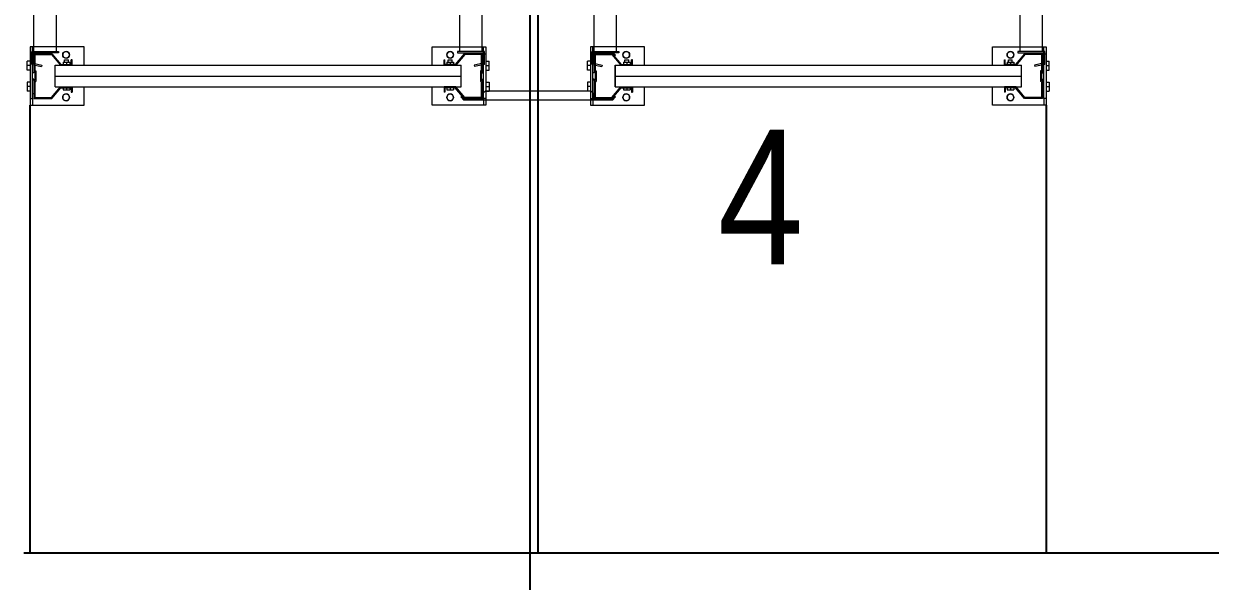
# Model space of a CAD drawing. Header units: metres. Extents: x 0 to 8715937, y -236336 to 216.
# Drawn here: x 121.518 to 124.165, y 72.066 to 73.311 of the extents above; entities that cross this region are included whole.
import ezdxf

# ---------------------------------------------------------------- set-up
doc = ezdxf.new("R2010")
doc.units = ezdxf.units.M
doc.header["$MEASUREMENT"] = 0
doc.header["$PDMODE"] = 3
doc.linetypes.add('ACAD_ISO10W100', pattern=[18, 12, -3, 0, -3])
for name, color, linetype in [('0-BLOCK-EQUIPAMIENTO', 7, 'Continuous'), ('0-BLOCK-ESTRUCTURA', 7, 'Continuous'), ('AAA BAST', 5, 'Continuous'), ('AAA CONECT', 3, 'Continuous'), ('AAA LARG', 1, 'Continuous'), ('COTAS INTERIORES', 2, 'Continuous'), ('EJES', 251, 'ACAD_ISO10W100'), ('INSTALACIONES', 165, 'Continuous'), ('TEXTO', 7, 'Continuous')]:
    doc.layers.add(name, color=color, linetype=linetype)
doc.styles.add('AR', font='arial.ttf')
doc.dimstyles.new('CotaLoc0', dxfattribs={"dimtxt": 0.23, "dimasz": 0.18, "dimexe": 0.12, "dimexo": 0.37, "dimgap": 0.07, "dimtad": 1, "dimzin": 0, "dimdsep": 46, "dimtxsty": 'AR', "dimcen": 0.9, "dimclrd": 251, "dimclre": 251, "dimadec": 0, "dimazin": 0, "dimtfac": 1, "dimtofl": 0, "dimtmove": 1, "dimatfit": 3, "dimfxl": 0.18, "dimtolj": 1, "dimtzin": 0, "dimarcsym": 1})

# ---------------------------------------------------------------- blocks, each defined once
blk = doc.blocks.new('DPM-ESTRUCTURA')
at = {"layer": 'EJES', "ltscale": 0.4}
blk.add_line((34.9278, 41.5801), (34.9278, 112.3301), dxfattribs=at)
blk = doc.blocks.new('1A MODULO D FTE')
at = {"layer": 'AAA BAST', "lineweight": 5}
for points in [[(-2.34, 0.415), (-2.34, 0.417), (-2.35, 0.417), (-2.35, 0.44), (-2.326, 0.46), (-2.326, 0.5), (-2.366, 0.5), (-2.366, 0.498), (-2.386, 0.498), (-2.386, 0.5), (-2.426, 0.5), (-2.426, 0.46), (-2.402, 0.44), (-2.402, 0.417), (-2.412, 0.417), (-2.412, 0.415), (-2.4, 0.415), (-2.4, 0.4409), (-2.424, 0.4609), (-2.424, 0.498), (-2.388, 0.498), (-2.388, 0.496), (-2.364, 0.496), (-2.364, 0.498), (-2.328, 0.498), (-2.328, 0.4609), (-2.352, 0.4409), (-2.352, 0.415)], [(-2.34, -0.415), (-2.34, -0.417), (-2.35, -0.417), (-2.35, -0.44), (-2.326, -0.46), (-2.326, -0.5), (-2.366, -0.5), (-2.366, -0.498), (-2.386, -0.498), (-2.386, -0.5), (-2.426, -0.5), (-2.426, -0.46), (-2.402, -0.44), (-2.402, -0.417), (-2.412, -0.417), (-2.412, -0.415), (-2.4, -0.415), (-2.4, -0.4409), (-2.424, -0.4609), (-2.424, -0.498), (-2.388, -0.498), (-2.388, -0.496), (-2.364, -0.496), (-2.364, -0.498), (-2.328, -0.498), (-2.328, -0.4609), (-2.352, -0.4409), (-2.352, -0.415)], [(-2.34, -0.835), (-2.34, -0.833), (-2.35, -0.833), (-2.35, -0.81), (-2.326, -0.79), (-2.326, -0.75), (-2.366, -0.75), (-2.366, -0.752), (-2.386, -0.752), (-2.386, -0.75), (-2.426, -0.75), (-2.426, -0.79), (-2.402, -0.81), (-2.402, -0.833), (-2.412, -0.833), (-2.412, -0.835), (-2.4, -0.835), (-2.4, -0.8091), (-2.424, -0.7891), (-2.424, -0.752), (-2.388, -0.752), (-2.388, -0.754), (-2.364, -0.754), (-2.364, -0.752), (-2.328, -0.752), (-2.328, -0.7891), (-2.352, -0.8091), (-2.352, -0.835)], [(-2.34, -1.665), (-2.34, -1.667), (-2.35, -1.667), (-2.35, -1.69), (-2.326, -1.71), (-2.326, -1.75), (-2.366, -1.75), (-2.366, -1.748), (-2.386, -1.748), (-2.386, -1.75), (-2.426, -1.75), (-2.426, -1.71), (-2.402, -1.69), (-2.402, -1.667), (-2.412, -1.667), (-2.412, -1.665), (-2.4, -1.665), (-2.4, -1.6909), (-2.424, -1.7109), (-2.424, -1.748), (-2.388, -1.748), (-2.388, -1.746), (-2.364, -1.746), (-2.364, -1.748), (-2.328, -1.748), (-2.328, -1.7109), (-2.352, -1.6909), (-2.352, -1.665)]]:
    blk.add_hatch(color=251, dxfattribs=at).paths.add_polyline_path(points)
at = {"layer": 'AAA BAST', "color": 251, "lineweight": 5}
for p, q in [((-2.426, 0.5082), (-2.441, 0.5082)), ((-2.441, 0.5082), (-2.441, 0.3882)), ((-2.426, 0.5032), (-2.441, 0.5032)), ((-2.326, 0.5082), (-2.426, 0.5082)), ((-2.426, 0.5082), (-2.426, 0.5032)), ((-2.426, 0.5032), (-2.326, 0.5032)), ((-2.416, 0.5), (-2.416, 0.5032)), ((-2.416, 0.5032), (-2.383, 0.5032)), ((-2.3895, 0.5152), (-2.4095, 0.5152)), ((-2.4095, 0.5082), (-2.4095, 0.5152)), ((-2.3995, 0.5082), (-2.3995, 0.5152)), ((-2.3895, 0.5082), (-2.3895, 0.5152)), ((-2.383, 0.5), (-2.383, 0.5032)), ((-2.369, 0.5), (-2.369, 0.5032)), ((-2.3625, 0.5152), (-2.3425, 0.5152)), ((-2.3625, 0.5082), (-2.3625, 0.5152)), ((-2.3525, 0.5082), (-2.3525, 0.5152)), ((-2.3425, 0.5082), (-2.3425, 0.5152)), ((-2.336, 0.5), (-2.336, 0.5032)), ((-2.326, 0.5032), (-2.326, 0.5082)), ((-2.311, 0.5082), (-2.326, 0.5082)), ((-2.326, 0.5032), (-2.311, 0.5032)), ((-2.311, 0.3882), (-2.311, 0.5082)), ((-2.386, 0.5), (-2.426, 0.5)), ((-2.426, 0.5), (-2.426, 0.46)), ((-2.424, 0.498), (-2.424, 0.4609)), ((-2.388, 0.498), (-2.424, 0.498)), ((-2.388, 0.498), (-2.388, 0.496)), ((-2.364, 0.496), (-2.388, 0.496)), ((-2.386, 0.5), (-2.386, 0.498)), ((-2.386, 0.5), (-2.383, 0.5)), ((-2.366, 0.498), (-2.386, 0.498)), ((-2.366, 0.5), (-2.369, 0.5)), ((-2.326, 0.5), (-2.366, 0.5)), ((-2.366, 0.5), (-2.366, 0.498)), ((-2.328, 0.498), (-2.364, 0.498)), ((-2.364, 0.498), (-2.364, 0.496)), ((-2.328, 0.498), (-2.328, 0.4609)), ((-2.326, 0.5), (-2.326, 0.46)), ((-2.426, 0.46), (-2.402, 0.44)), ((-2.424, 0.4609), (-2.4, 0.4409)), ((-2.4, 0.453), (-2.376, 0.453)), ((-2.4, -0.453), (-2.4, 0.453)), ((-2.376, 0.453), (-2.352, 0.453)), ((-2.376, -0.453), (-2.376, 0.453)), ((-2.328, 0.4609), (-2.352, 0.4409)), ((-2.352, -0.453), (-2.352, 0.453)), ((-2.326, 0.46), (-2.35, 0.44)), ((-2.402, 0.436), (-2.407, 0.436)), ((-2.407, 0.421), (-2.407, 0.436)), ((-2.402, 0.4285), (-2.407, 0.4285)), ((-2.402, 0.44), (-2.402, 0.417)), ((-2.4, 0.4409), (-2.4, 0.415)), ((-2.352, 0.4409), (-2.352, 0.415)), ((-2.35, 0.44), (-2.35, 0.417)), ((-2.345, 0.436), (-2.35, 0.436)), ((-2.35, 0.421), (-2.35, 0.436)), ((-2.345, 0.4285), (-2.35, 0.4285)), ((-2.345, 0.421), (-2.345, 0.436)), ((-2.345, 0.4328), (-2.34, 0.4328)), ((-2.345, 0.4243), (-2.34, 0.4243)), ((-2.34, 0.4243), (-2.34, 0.4328)), ((-2.402, 0.417), (-2.412, 0.417)), ((-2.412, 0.417), (-2.412, 0.415)), ((-2.4, 0.415), (-2.412, 0.415)), ((-2.402, 0.421), (-2.407, 0.421)), ((-2.352, 0.415), (-2.34, 0.415)), ((-2.345, 0.421), (-2.35, 0.421)), ((-2.35, 0.417), (-2.34, 0.417)), ((-2.34, 0.415), (-2.34, 0.417)), ((-2.441, 0.3882), (-2.4, 0.3882)), ((-2.352, 0.3882), (-2.311, 0.3882)), ((-2.441, -0.5082), (-2.441, -0.3882)), ((-2.441, -0.3882), (-2.4, -0.3882)), ((-2.352, -0.3882), (-2.311, -0.3882)), ((-2.311, -0.3882), (-2.311, -0.5082)), ((-2.4, -0.415), (-2.412, -0.415)), ((-2.412, -0.417), (-2.412, -0.415)), ((-2.402, -0.417), (-2.412, -0.417)), ((-2.402, -0.4199), (-2.407, -0.4199)), ((-2.407, -0.4349), (-2.407, -0.4199)), ((-2.402, -0.44), (-2.402, -0.417)), ((-2.4, -0.4409), (-2.4, -0.415)), ((-2.352, -0.4409), (-2.352, -0.415)), ((-2.352, -0.415), (-2.34, -0.415)), ((-2.35, -0.44), (-2.35, -0.417)), ((-2.35, -0.417), (-2.34, -0.417)), ((-2.345, -0.4199), (-2.35, -0.4199)), ((-2.35, -0.4349), (-2.35, -0.4199)), ((-2.345, -0.4349), (-2.345, -0.4199)), ((-2.345, -0.4232), (-2.34, -0.4232)), ((-2.34, -0.415), (-2.34, -0.417)), ((-2.34, -0.4317), (-2.34, -0.4232)), ((-2.426, -0.46), (-2.402, -0.44)), ((-2.424, -0.4609), (-2.4, -0.4409)), ((-2.402, -0.4274), (-2.407, -0.4274)), ((-2.402, -0.4349), (-2.407, -0.4349)), ((-2.328, -0.4609), (-2.352, -0.4409)), ((-2.345, -0.4274), (-2.35, -0.4274)), ((-2.345, -0.4349), (-2.35, -0.4349)), ((-2.326, -0.46), (-2.35, -0.44)), ((-2.345, -0.4317), (-2.34, -0.4317)), ((-2.426, -0.5), (-2.426, -0.46)), ((-2.424, -0.498), (-2.424, -0.4609)), ((-2.4, -0.453), (-2.376, -0.453)), ((-2.376, -0.453), (-2.352, -0.453)), ((-2.328, -0.498), (-2.328, -0.4609)), ((-2.326, -0.5), (-2.326, -0.46)), ((-2.386, -0.5), (-2.426, -0.5)), ((-2.388, -0.498), (-2.424, -0.498)), ((-2.416, -0.5), (-2.416, -0.5032)), ((-2.388, -0.498), (-2.388, -0.496)), ((-2.364, -0.496), (-2.388, -0.496)), ((-2.366, -0.498), (-2.386, -0.498)), ((-2.386, -0.5), (-2.386, -0.498)), ((-2.386, -0.5), (-2.383, -0.5)), ((-2.383, -0.5), (-2.383, -0.5032)), ((-2.369, -0.5), (-2.369, -0.5032)), ((-2.366, -0.5), (-2.369, -0.5)), ((-2.366, -0.5), (-2.366, -0.498)), ((-2.326, -0.5), (-2.366, -0.5)), ((-2.364, -0.498), (-2.364, -0.496)), ((-2.328, -0.498), (-2.364, -0.498)), ((-2.336, -0.5), (-2.336, -0.5032)), ((-2.426, -0.5032), (-2.441, -0.5032)), ((-2.426, -0.5082), (-2.441, -0.5082)), ((-2.426, -0.5032), (-2.326, -0.5032)), ((-2.426, -0.5082), (-2.426, -0.5032)), ((-2.326, -0.5082), (-2.426, -0.5082)), ((-2.416, -0.5032), (-2.383, -0.5032)), ((-2.4095, -0.5082), (-2.4095, -0.5152)), ((-2.3895, -0.5152), (-2.4095, -0.5152)), ((-2.3995, -0.5082), (-2.3995, -0.5152)), ((-2.3895, -0.5082), (-2.3895, -0.5152)), ((-2.3625, -0.5082), (-2.3625, -0.5152)), ((-2.3625, -0.5152), (-2.3425, -0.5152)), ((-2.3525, -0.5082), (-2.3525, -0.5152)), ((-2.3425, -0.5082), (-2.3425, -0.5152)), ((-2.326, -0.5032), (-2.326, -0.5082)), ((-2.326, -0.5032), (-2.311, -0.5032)), ((-2.311, -0.5082), (-2.326, -0.5082)), ((-2.3895, -0.7348), (-2.4095, -0.7348)), ((-2.4095, -0.7418), (-2.4095, -0.7348)), ((-2.3995, -0.7418), (-2.3995, -0.7348)), ((-2.3895, -0.7418), (-2.3895, -0.7348)), ((-2.3625, -0.7348), (-2.3425, -0.7348)), ((-2.3625, -0.7418), (-2.3625, -0.7348)), ((-2.3525, -0.7418), (-2.3525, -0.7348)), ((-2.3425, -0.7418), (-2.3425, -0.7348)), ((-2.426, -0.7418), (-2.441, -0.7418)), ((-2.441, -0.7418), (-2.441, -0.8618)), ((-2.426, -0.7468), (-2.441, -0.7468)), ((-2.326, -0.7418), (-2.426, -0.7418)), ((-2.426, -0.7418), (-2.426, -0.7468)), ((-2.426, -0.7468), (-2.326, -0.7468)), ((-2.386, -0.75), (-2.426, -0.75)), ((-2.426, -0.75), (-2.426, -0.79)), ((-2.424, -0.752), (-2.424, -0.7891)), ((-2.388, -0.752), (-2.424, -0.752)), ((-2.416, -0.75), (-2.416, -0.7468)), ((-2.416, -0.7468), (-2.383, -0.7468)), ((-2.388, -0.752), (-2.388, -0.754)), ((-2.364, -0.754), (-2.388, -0.754)), ((-2.386, -0.75), (-2.386, -0.752)), ((-2.386, -0.75), (-2.383, -0.75)), ((-2.366, -0.752), (-2.386, -0.752)), ((-2.383, -0.75), (-2.383, -0.7468)), ((-2.369, -0.75), (-2.369, -0.7468)), ((-2.366, -0.75), (-2.369, -0.75)), ((-2.326, -0.75), (-2.366, -0.75)), ((-2.366, -0.75), (-2.366, -0.752)), ((-2.328, -0.752), (-2.364, -0.752)), ((-2.364, -0.752), (-2.364, -0.754)), ((-2.336, -0.75), (-2.336, -0.7468)), ((-2.328, -0.752), (-2.328, -0.7891)), ((-2.326, -0.7468), (-2.326, -0.7418)), ((-2.311, -0.7418), (-2.326, -0.7418)), ((-2.326, -0.7468), (-2.311, -0.7468)), ((-2.326, -0.75), (-2.326, -0.79)), ((-2.311, -0.8618), (-2.311, -0.7418)), ((-2.426, -0.79), (-2.402, -0.81)), ((-2.424, -0.7891), (-2.4, -0.8091)), ((-2.328, -0.7891), (-2.352, -0.8091)), ((-2.326, -0.79), (-2.35, -0.81)), ((-2.402, -0.814), (-2.407, -0.814)), ((-2.407, -0.829), (-2.407, -0.814)), ((-2.402, -0.81), (-2.402, -0.833)), ((-2.4, -0.797), (-2.376, -0.797)), ((-2.4, -1.703), (-2.4, -0.797)), ((-2.4, -0.8091), (-2.4, -0.835)), ((-2.376, -0.797), (-2.352, -0.797)), ((-2.376, -1.703), (-2.376, -0.797)), ((-2.352, -1.703), (-2.352, -0.797)), ((-2.352, -0.8091), (-2.352, -0.835)), ((-2.35, -0.81), (-2.35, -0.833)), ((-2.345, -0.814), (-2.35, -0.814)), ((-2.35, -0.829), (-2.35, -0.814)), ((-2.345, -0.829), (-2.345, -0.814)), ((-2.345, -0.8172), (-2.34, -0.8172)), ((-2.34, -0.8257), (-2.34, -0.8172)), ((-2.402, -0.833), (-2.412, -0.833)), ((-2.412, -0.833), (-2.412, -0.835)), ((-2.4, -0.835), (-2.412, -0.835)), ((-2.402, -0.8215), (-2.407, -0.8215)), ((-2.402, -0.829), (-2.407, -0.829)), ((-2.352, -0.835), (-2.34, -0.835)), ((-2.345, -0.8215), (-2.35, -0.8215)), ((-2.345, -0.829), (-2.35, -0.829)), ((-2.35, -0.833), (-2.34, -0.833)), ((-2.345, -0.8257), (-2.34, -0.8257)), ((-2.34, -0.835), (-2.34, -0.833)), ((-2.441, -0.8618), (-2.4, -0.8618)), ((-2.352, -0.8618), (-2.311, -0.8618)), ((-2.441, -1.7582), (-2.441, -1.6382)), ((-2.441, -1.6382), (-2.4, -1.6382)), ((-2.352, -1.6382), (-2.311, -1.6382)), ((-2.311, -1.6382), (-2.311, -1.7582)), ((-2.4, -1.665), (-2.412, -1.665)), ((-2.412, -1.667), (-2.412, -1.665)), ((-2.402, -1.667), (-2.412, -1.667)), ((-2.402, -1.69), (-2.402, -1.667)), ((-2.4, -1.6909), (-2.4, -1.665)), ((-2.352, -1.6909), (-2.352, -1.665)), ((-2.352, -1.665), (-2.34, -1.665)), ((-2.35, -1.69), (-2.35, -1.667)), ((-2.35, -1.667), (-2.34, -1.667)), ((-2.34, -1.665), (-2.34, -1.667)), ((-2.426, -1.71), (-2.402, -1.69)), ((-2.424, -1.7109), (-2.4, -1.6909)), ((-2.402, -1.6699), (-2.407, -1.6699)), ((-2.407, -1.6849), (-2.407, -1.6699)), ((-2.402, -1.6774), (-2.407, -1.6774)), ((-2.402, -1.6849), (-2.407, -1.6849)), ((-2.328, -1.7109), (-2.352, -1.6909)), ((-2.345, -1.6699), (-2.35, -1.6699)), ((-2.35, -1.6849), (-2.35, -1.6699)), ((-2.345, -1.6774), (-2.35, -1.6774)), ((-2.345, -1.6849), (-2.35, -1.6849)), ((-2.326, -1.71), (-2.35, -1.69)), ((-2.345, -1.6849), (-2.345, -1.6699)), ((-2.345, -1.6732), (-2.34, -1.6732)), ((-2.345, -1.6817), (-2.34, -1.6817)), ((-2.34, -1.6817), (-2.34, -1.6732)), ((-2.426, -1.75), (-2.426, -1.71)), ((-2.424, -1.748), (-2.424, -1.7109)), ((-2.4, -1.703), (-2.376, -1.703)), ((-2.376, -1.703), (-2.352, -1.703)), ((-2.328, -1.748), (-2.328, -1.7109)), ((-2.326, -1.75), (-2.326, -1.71)), ((-2.388, -1.748), (-2.388, -1.746)), ((-2.364, -1.746), (-2.388, -1.746)), ((-2.364, -1.748), (-2.364, -1.746)), ((-2.426, -1.7532), (-2.441, -1.7532)), ((-2.426, -1.7582), (-2.441, -1.7582)), ((-2.386, -1.75), (-2.426, -1.75)), ((-2.426, -1.7532), (-2.326, -1.7532)), ((-2.426, -1.7582), (-2.426, -1.7532)), ((-2.326, -1.7582), (-2.426, -1.7582)), ((-2.388, -1.748), (-2.424, -1.748)), ((-2.416, -1.75), (-2.416, -1.7532)), ((-2.416, -1.7532), (-2.383, -1.7532)), ((-2.4095, -1.7582), (-2.4095, -1.7652)), ((-2.3895, -1.7652), (-2.4095, -1.7652)), ((-2.3995, -1.7582), (-2.3995, -1.7652)), ((-2.3895, -1.7582), (-2.3895, -1.7652)), ((-2.366, -1.748), (-2.386, -1.748)), ((-2.386, -1.75), (-2.386, -1.748)), ((-2.386, -1.75), (-2.383, -1.75)), ((-2.383, -1.75), (-2.383, -1.7532)), ((-2.369, -1.75), (-2.369, -1.7532)), ((-2.366, -1.75), (-2.369, -1.75)), ((-2.366, -1.75), (-2.366, -1.748)), ((-2.326, -1.75), (-2.366, -1.75)), ((-2.328, -1.748), (-2.364, -1.748)), ((-2.3625, -1.7582), (-2.3625, -1.7652)), ((-2.3625, -1.7652), (-2.3425, -1.7652)), ((-2.3525, -1.7582), (-2.3525, -1.7652)), ((-2.3425, -1.7582), (-2.3425, -1.7652)), ((-2.336, -1.75), (-2.336, -1.7532)), ((-2.326, -1.7532), (-2.326, -1.7582)), ((-2.326, -1.7532), (-2.311, -1.7532)), ((-2.311, -1.7582), (-2.326, -1.7582))]:
    blk.add_line(p, q, dxfattribs=at)
for centre in [(-2.4235, 0.4285), (-2.3285, 0.4285), (-2.4235, -0.4285), (-2.3285, -0.4285), (-2.4235, -0.8215), (-2.3285, -0.8215), (-2.4235, -1.6785), (-2.3285, -1.6785)]:
    blk.add_circle(centre, 0.0075, dxfattribs=at)
at = {"layer": 'AAA CONECT', "color": 251, "lineweight": 5}
for p, q in [((-2.4223, -0.4527), (-2.43, -0.4591)), ((-2.421, -0.4542), (-2.428, -0.46)), ((-2.428, -0.5016), (-2.428, -0.46)), ((-2.4223, -0.4527), (-2.421, -0.4542)), ((-2.3297, -0.4527), (-2.331, -0.4542)), ((-2.331, -0.4542), (-2.324, -0.46)), ((-2.3297, -0.4527), (-2.322, -0.4591)), ((-2.324, -0.5016), (-2.324, -0.46)), ((-2.428, -0.5016), (-2.415, -0.5016)), ((-2.41, -0.5066), (-2.415, -0.5016)), ((-2.342, -0.5066), (-2.337, -0.5016)), ((-2.324, -0.5016), (-2.337, -0.5016)), ((-2.428, -0.7484), (-2.428, -0.79)), ((-2.428, -0.7484), (-2.415, -0.7484)), ((-2.41, -0.7434), (-2.415, -0.7484)), ((-2.4223, -0.7973), (-2.43, -0.7909)), ((-2.421, -0.7958), (-2.428, -0.79)), ((-2.4223, -0.7973), (-2.421, -0.7958))]:
    blk.add_line(p, q, dxfattribs=at)
at = {"layer": 'AAA CONECT', "color": 251, "lineweight": 5, "ltscale": 0.21}
for p, q in [((-2.43, -0.4591), (-2.43, -0.7909)), ((-2.41, -0.5066), (-2.41, -0.7434))]:
    blk.add_line(p, q, dxfattribs=at)
at = {"layer": 'AAA LARG', "color": 251, "lineweight": 5}
for p, q in [((-2.35, 0.505), (-2.3547, 0.4829)), ((-2.35, 0.505), (-2.321, 0.505)), ((-2.321, 0.505), (-2.321, 0.445)), ((-2.3516, 0.4822), (-2.3547, 0.4829)), ((-2.3474, 0.5018), (-2.3516, 0.4822)), ((-2.3242, 0.5018), (-2.3474, 0.5018)), ((-2.3242, 0.445), (-2.3242, 0.5018)), ((-2.321, 0.5), (-0.031, 0.5)), ((-2.321, 0.445), (-2.3242, 0.445)), ((-2.321, 0.45), (-0.031, 0.45)), ((-2.321, -0.445), (-2.3242, -0.445)), ((-2.3242, -0.445), (-2.3242, -0.5018)), ((-2.321, -0.505), (-2.321, -0.445)), ((-2.321, -0.45), (-0.031, -0.45)), ((-2.3516, -0.4822), (-2.3547, -0.4829)), ((-2.35, -0.505), (-2.3547, -0.4829)), ((-2.3474, -0.5018), (-2.3516, -0.4822)), ((-2.3242, -0.5018), (-2.3474, -0.5018)), ((-2.321, -0.5), (-0.031, -0.5)), ((-2.35, -0.505), (-2.321, -0.505)), ((-2.35, -0.745), (-2.3547, -0.7671)), ((-2.3516, -0.7678), (-2.3547, -0.7671)), ((-2.3474, -0.7482), (-2.3516, -0.7678)), ((-2.35, -0.745), (-2.321, -0.745)), ((-2.3242, -0.7482), (-2.3474, -0.7482)), ((-2.3242, -0.805), (-2.3242, -0.7482)), ((-2.321, -0.745), (-2.321, -0.805)), ((-2.321, -0.75), (-0.031, -0.75)), ((-2.321, -0.805), (-2.3242, -0.805)), ((-2.321, -0.8), (-0.031, -0.8)), ((-2.321, -1.695), (-2.3242, -1.695)), ((-2.3242, -1.695), (-2.3242, -1.7518)), ((-2.321, -1.755), (-2.321, -1.695)), ((-2.321, -1.7), (-0.031, -1.7)), ((-2.3516, -1.7322), (-2.3547, -1.7329)), ((-2.35, -1.755), (-2.3547, -1.7329)), ((-2.3474, -1.7518), (-2.3516, -1.7322)), ((-2.35, -1.755), (-2.321, -1.755)), ((-2.3242, -1.7518), (-2.3474, -1.7518)), ((-2.321, -1.75), (-0.031, -1.75))]:
    blk.add_line(p, q, dxfattribs=at)
blk = doc.blocks.new('DPM-EQUIPAMIENTO')
at = {"layer": 'INSTALACIONES', "ltscale": 0.1}
for p, q in [((33.8123, 72.1293), (33.8123, 73.1293)), ((36.0787, 73.1293), (36.0787, 72.1293)), ((36.064, 72.1293), (33.7976, 72.1293)), ((36.0787, 72.1293), (33.8123, 72.1293))]:
    blk.add_line(p, q, dxfattribs=at)
at = {"layer": 'AAA BAST', "xscale": -1, "rotation": 270}
blk.add_blockref('1A MODULO D FTE', (35.5705, 75.5703), dxfattribs=at)
blk = doc.blocks.new('*D144')
at = {"layer": 'COTAS INTERIORES', "color": 251, "lineweight": -2, "ltscale": 0.1, "transparency": 16777216}
for p, q in [((122.6478, 71.7572), (122.6478, 71.4572)), ((140.6478, 71.7572), (140.6478, 71.4572)), ((140.4678, 71.5772), (122.8278, 71.5772))]:
    blk.add_line(p, q, dxfattribs=at)
at = {"layer": 'COTAS INTERIORES', "color": 251, "ltscale": 0.1, "transparency": 16777216}
for points in [[(122.8278, 71.6072), (122.8278, 71.5472), (122.6478, 71.5772)], [(140.4678, 71.6072), (140.4678, 71.5472), (140.6478, 71.5772)]]:
    blk.add_solid(points, dxfattribs=at)
at = {"layer": 'Defpoints', "color": 0, "ltscale": 0.1, "transparency": 16777216}
for p in [(122.6478, 72.1293), (140.6478, 72.1293), (122.6478, 71.5772)]:
    blk.add_point(p, dxfattribs=at)
at = {"layer": 'COTAS INTERIORES', "color": 0, "ltscale": 0.1, "transparency": 16777216, "insert": (131.6478, 71.7647), "char_height": 0.23, "attachment_point": 5, "style": 'AR'}
blk.add_mtext('\\A1;18.00', dxfattribs=at)

msp = doc.modelspace()

# ---------------------------------------------------------------- hatches: boundary and pattern name
at = {"layer": 'AAA BAST', "lineweight": 5}
for points in [[(121.6255, 73.2303), (121.6235, 73.2303), (121.6235, 73.2203), (121.6005, 73.2203), (121.5805, 73.2443), (121.5405, 73.2443), (121.5405, 73.2043), (121.5425, 73.2043), (121.5425, 73.1843), (121.5405, 73.1843), (121.5405, 73.1443), (121.5805, 73.1443), (121.6005, 73.1683), (121.6235, 73.1683), (121.6235, 73.1583), (121.6255, 73.1583), (121.6255, 73.1703), (121.5996, 73.1703), (121.5796, 73.1463), (121.5425, 73.1463), (121.5425, 73.1823), (121.5445, 73.1823), (121.5445, 73.2063), (121.5425, 73.2063), (121.5425, 73.2423), (121.5796, 73.2423), (121.5996, 73.2183), (121.6255, 73.2183)], [(122.4555, 73.2303), (122.4575, 73.2303), (122.4575, 73.2203), (122.4805, 73.2203), (122.5005, 73.2443), (122.5405, 73.2443), (122.5405, 73.2043), (122.5385, 73.2043), (122.5385, 73.1843), (122.5405, 73.1843), (122.5405, 73.1443), (122.5005, 73.1443), (122.4805, 73.1683), (122.4575, 73.1683), (122.4575, 73.1583), (122.4555, 73.1583), (122.4555, 73.1703), (122.4815, 73.1703), (122.5015, 73.1463), (122.5385, 73.1463), (122.5385, 73.1823), (122.5365, 73.1823), (122.5365, 73.2063), (122.5385, 73.2063), (122.5385, 73.2423), (122.5015, 73.2423), (122.4815, 73.2183), (122.4555, 73.2183)], [(122.8755, 73.2303), (122.8735, 73.2303), (122.8735, 73.2203), (122.8505, 73.2203), (122.8305, 73.2443), (122.7905, 73.2443), (122.7905, 73.2043), (122.7925, 73.2043), (122.7925, 73.1843), (122.7905, 73.1843), (122.7905, 73.1443), (122.8305, 73.1443), (122.8505, 73.1683), (122.8735, 73.1683), (122.8735, 73.1583), (122.8755, 73.1583), (122.8755, 73.1703), (122.8496, 73.1703), (122.8296, 73.1463), (122.7925, 73.1463), (122.7925, 73.1823), (122.7945, 73.1823), (122.7945, 73.2063), (122.7925, 73.2063), (122.7925, 73.2423), (122.8296, 73.2423), (122.8496, 73.2183), (122.8755, 73.2183)], [(123.7055, 73.2303), (123.7075, 73.2303), (123.7075, 73.2203), (123.7305, 73.2203), (123.7505, 73.2443), (123.7905, 73.2443), (123.7905, 73.2043), (123.7885, 73.2043), (123.7885, 73.1843), (123.7905, 73.1843), (123.7905, 73.1443), (123.7505, 73.1443), (123.7305, 73.1683), (123.7075, 73.1683), (123.7075, 73.1583), (123.7055, 73.1583), (123.7055, 73.1703), (123.7315, 73.1703), (123.7515, 73.1463), (123.7885, 73.1463), (123.7885, 73.1823), (123.7865, 73.1823), (123.7865, 73.2063), (123.7885, 73.2063), (123.7885, 73.2423), (123.7515, 73.2423), (123.7315, 73.2183), (123.7055, 73.2183)]]:
    msp.add_hatch(color=251, dxfattribs=at).paths.add_polyline_path(points)

# ---------------------------------------------------------------- linework, layer by layer
at = {"ltscale": 0.1}
msp.add_lwpolyline([(122.6655, 88.6593), (140.6478, 88.6593), (140.6478, 72.1293), (122.6655, 72.1293)], close=True, dxfattribs=at)
at = {"layer": 'AAA BAST', "color": 251, "lineweight": 5}
for p, q in [((121.6523, 73.2593), (121.5323, 73.2593)), ((121.5323, 73.2593), (121.5323, 73.2443)), ((121.5373, 73.2443), (121.5373, 73.2593)), ((121.6523, 73.2183), (121.6523, 73.2593)), ((122.4287, 73.2183), (122.4287, 73.2593)), ((122.4287, 73.2593), (122.5487, 73.2593)), ((122.5437, 73.2443), (122.5437, 73.2593)), ((122.5487, 73.2593), (122.5487, 73.2443)), ((122.9023, 73.2593), (122.7823, 73.2593)), ((122.7823, 73.2593), (122.7823, 73.2443)), ((122.7873, 73.2443), (122.7873, 73.2593)), ((122.9023, 73.2183), (122.9023, 73.2593)), ((123.6787, 73.2183), (123.6787, 73.2593)), ((123.6787, 73.2593), (123.7987, 73.2593)), ((123.7937, 73.2443), (123.7937, 73.2593)), ((123.7987, 73.2593), (123.7987, 73.2443)), ((121.5253, 73.2078), (121.5253, 73.2278)), ((121.5323, 73.2278), (121.5253, 73.2278)), ((121.5373, 73.2443), (121.5323, 73.2443)), ((121.5323, 73.2443), (121.5323, 73.1443)), ((121.5373, 73.1443), (121.5373, 73.2443)), ((121.5405, 73.2343), (121.5373, 73.2343)), ((121.5405, 73.2443), (121.5405, 73.2043)), ((121.5405, 73.2443), (121.5805, 73.2443)), ((121.5425, 73.2423), (121.5796, 73.2423)), ((121.5425, 73.2423), (121.5425, 73.2063)), ((121.5796, 73.2423), (121.5996, 73.2183)), ((121.5805, 73.2443), (121.6005, 73.2203)), ((121.6056, 73.2253), (121.6056, 73.2203)), ((121.6056, 73.2253), (121.6206, 73.2253)), ((121.6088, 73.2253), (121.6088, 73.2303)), ((121.6088, 73.2303), (121.6173, 73.2303)), ((121.6131, 73.2253), (121.6131, 73.2203)), ((121.6173, 73.2253), (121.6173, 73.2303)), ((121.6206, 73.2253), (121.6206, 73.2203)), ((121.6235, 73.2203), (121.6235, 73.2303)), ((121.6255, 73.2303), (121.6235, 73.2303)), ((121.6255, 73.2183), (121.6255, 73.2303)), ((122.4555, 73.2183), (122.4555, 73.2303)), ((122.4555, 73.2303), (122.4575, 73.2303)), ((122.4575, 73.2203), (122.4575, 73.2303)), ((122.4615, 73.2253), (122.4615, 73.2203)), ((122.4615, 73.2253), (122.4765, 73.2253)), ((122.4648, 73.2253), (122.4648, 73.2303)), ((122.4648, 73.2303), (122.4733, 73.2303)), ((122.469, 73.2253), (122.469, 73.2203)), ((122.4733, 73.2253), (122.4733, 73.2303)), ((122.4765, 73.2253), (122.4765, 73.2203)), ((122.5005, 73.2443), (122.4805, 73.2203)), ((122.5015, 73.2423), (122.4815, 73.2183)), ((122.5405, 73.2443), (122.5005, 73.2443)), ((122.5385, 73.2423), (122.5015, 73.2423)), ((122.5385, 73.2423), (122.5385, 73.2063)), ((122.5405, 73.2443), (122.5405, 73.2043)), ((122.5405, 73.2343), (122.5437, 73.2343)), ((122.5437, 73.1443), (122.5437, 73.2443)), ((122.5437, 73.2443), (122.5487, 73.2443)), ((122.5487, 73.2443), (122.5487, 73.1443)), ((122.5487, 73.2278), (122.5557, 73.2278)), ((122.5557, 73.2078), (122.5557, 73.2278)), ((122.7753, 73.2078), (122.7753, 73.2278)), ((122.7823, 73.2278), (122.7753, 73.2278)), ((122.7873, 73.2443), (122.7823, 73.2443)), ((122.7823, 73.2443), (122.7823, 73.1443)), ((122.7873, 73.1443), (122.7873, 73.2443)), ((122.7905, 73.2343), (122.7873, 73.2343)), ((122.7905, 73.2443), (122.7905, 73.2043)), ((122.7905, 73.2443), (122.8305, 73.2443)), ((122.7925, 73.2423), (122.8296, 73.2423)), ((122.7925, 73.2423), (122.7925, 73.2063)), ((122.8296, 73.2423), (122.8496, 73.2183)), ((122.8305, 73.2443), (122.8505, 73.2203)), ((122.8556, 73.2253), (122.8556, 73.2203)), ((122.8556, 73.2253), (122.8706, 73.2253)), ((122.8588, 73.2253), (122.8588, 73.2303)), ((122.8588, 73.2303), (122.8673, 73.2303)), ((122.8631, 73.2253), (122.8631, 73.2203)), ((122.8673, 73.2253), (122.8673, 73.2303)), ((122.8706, 73.2253), (122.8706, 73.2203)), ((122.8735, 73.2203), (122.8735, 73.2303)), ((122.8755, 73.2303), (122.8735, 73.2303)), ((122.8755, 73.2183), (122.8755, 73.2303)), ((123.7055, 73.2183), (123.7055, 73.2303)), ((123.7055, 73.2303), (123.7075, 73.2303)), ((123.7075, 73.2203), (123.7075, 73.2303)), ((123.7115, 73.2253), (123.7115, 73.2203)), ((123.7115, 73.2253), (123.7265, 73.2253)), ((123.7148, 73.2253), (123.7148, 73.2303)), ((123.7148, 73.2303), (123.7233, 73.2303)), ((123.719, 73.2253), (123.719, 73.2203)), ((123.7233, 73.2253), (123.7233, 73.2303)), ((123.7265, 73.2253), (123.7265, 73.2203)), ((123.7505, 73.2443), (123.7305, 73.2203)), ((123.7515, 73.2423), (123.7315, 73.2183)), ((123.7905, 73.2443), (123.7505, 73.2443)), ((123.7885, 73.2423), (123.7515, 73.2423)), ((123.7885, 73.2423), (123.7885, 73.2063)), ((123.7905, 73.2443), (123.7905, 73.2043)), ((123.7905, 73.2343), (123.7937, 73.2343)), ((123.7937, 73.1443), (123.7937, 73.2443)), ((123.7937, 73.2443), (123.7987, 73.2443)), ((123.7987, 73.2443), (123.7987, 73.1443)), ((123.7987, 73.2278), (123.8057, 73.2278)), ((123.8057, 73.2078), (123.8057, 73.2278)), ((121.5323, 73.2178), (121.5253, 73.2178)), ((121.5323, 73.2078), (121.5253, 73.2078)), ((121.5405, 73.2013), (121.5373, 73.2013)), ((121.5405, 73.2043), (121.5425, 73.2043)), ((121.5405, 73.2043), (121.5405, 73.2013)), ((121.5425, 73.2063), (121.5445, 73.2063)), ((121.5425, 73.2043), (121.5425, 73.1843)), ((121.5445, 73.2063), (121.5445, 73.1823)), ((121.5876, 73.1943), (121.5876, 73.2183)), ((121.5876, 73.2183), (122.4935, 73.2183)), ((121.5996, 73.2183), (121.6255, 73.2183)), ((121.6005, 73.2203), (121.6235, 73.2203)), ((121.6056, 73.2203), (121.6206, 73.2203)), ((122.4815, 73.2183), (122.4555, 73.2183)), ((122.4805, 73.2203), (122.4575, 73.2203)), ((122.4615, 73.2203), (122.4765, 73.2203)), ((122.4935, 73.1943), (122.4935, 73.2183)), ((122.5385, 73.2063), (122.5365, 73.2063)), ((122.5365, 73.2063), (122.5365, 73.1823)), ((122.5385, 73.2043), (122.5385, 73.1843)), ((122.5405, 73.2043), (122.5385, 73.2043)), ((122.5405, 73.2043), (122.5405, 73.2013)), ((122.5405, 73.2013), (122.5437, 73.2013)), ((122.5487, 73.2178), (122.5557, 73.2178)), ((122.5487, 73.2078), (122.5557, 73.2078)), ((122.7823, 73.2178), (122.7753, 73.2178)), ((122.7823, 73.2078), (122.7753, 73.2078)), ((122.7905, 73.2013), (122.7873, 73.2013)), ((122.7905, 73.2043), (122.7925, 73.2043)), ((122.7905, 73.2043), (122.7905, 73.2013)), ((122.7925, 73.2063), (122.7945, 73.2063)), ((122.7925, 73.2043), (122.7925, 73.1843)), ((122.7945, 73.2063), (122.7945, 73.1823)), ((122.8376, 73.1943), (122.8376, 73.2183)), ((122.8376, 73.2183), (123.7435, 73.2183)), ((122.8496, 73.2183), (122.8755, 73.2183)), ((122.8505, 73.2203), (122.8735, 73.2203)), ((122.8556, 73.2203), (122.8706, 73.2203)), ((123.7315, 73.2183), (123.7055, 73.2183)), ((123.7305, 73.2203), (123.7075, 73.2203)), ((123.7115, 73.2203), (123.7265, 73.2203)), ((123.7435, 73.1943), (123.7435, 73.2183)), ((123.7885, 73.2063), (123.7865, 73.2063)), ((123.7865, 73.2063), (123.7865, 73.1823)), ((123.7885, 73.2043), (123.7885, 73.1843)), ((123.7905, 73.2043), (123.7885, 73.2043)), ((123.7905, 73.2043), (123.7905, 73.2013)), ((123.7905, 73.2013), (123.7937, 73.2013)), ((123.7987, 73.2178), (123.8057, 73.2178)), ((123.7987, 73.2078), (123.8057, 73.2078)), ((121.5253, 73.1808), (121.5253, 73.1608)), ((121.5323, 73.1808), (121.5253, 73.1808)), ((121.5405, 73.1873), (121.5373, 73.1873)), ((121.5373, 73.1543), (121.5373, 73.1873)), ((121.5405, 73.1843), (121.5405, 73.1873)), ((121.5405, 73.1843), (121.5405, 73.1443)), ((121.5405, 73.1843), (121.5425, 73.1843)), ((121.5425, 73.1823), (121.5425, 73.1463)), ((121.5425, 73.1823), (121.5445, 73.1823)), ((121.5876, 73.1703), (121.5876, 73.1943)), ((121.5876, 73.1943), (122.4935, 73.1943)), ((122.4935, 73.1703), (122.4935, 73.1943)), ((122.5385, 73.1823), (122.5365, 73.1823)), ((122.5405, 73.1843), (122.5385, 73.1843)), ((122.5385, 73.1823), (122.5385, 73.1463)), ((122.5405, 73.1873), (122.5437, 73.1873)), ((122.5405, 73.1843), (122.5405, 73.1873)), ((122.5405, 73.1843), (122.5405, 73.1443)), ((122.5437, 73.1543), (122.5437, 73.1873)), ((122.5487, 73.1808), (122.5557, 73.1808)), ((122.5557, 73.1808), (122.5557, 73.1608)), ((122.7753, 73.1808), (122.7753, 73.1608)), ((122.7823, 73.1808), (122.7753, 73.1808)), ((122.7905, 73.1873), (122.7873, 73.1873)), ((122.7873, 73.1543), (122.7873, 73.1873)), ((122.7905, 73.1843), (122.7905, 73.1873)), ((122.7905, 73.1843), (122.7905, 73.1443)), ((122.7905, 73.1843), (122.7925, 73.1843)), ((122.7925, 73.1823), (122.7925, 73.1463)), ((122.7925, 73.1823), (122.7945, 73.1823)), ((122.8376, 73.1703), (122.8376, 73.1943)), ((122.8376, 73.1943), (123.7435, 73.1943)), ((123.7435, 73.1703), (123.7435, 73.1943)), ((123.7885, 73.1823), (123.7865, 73.1823)), ((123.7905, 73.1843), (123.7885, 73.1843)), ((123.7885, 73.1823), (123.7885, 73.1463)), ((123.7905, 73.1873), (123.7937, 73.1873)), ((123.7905, 73.1843), (123.7905, 73.1873)), ((123.7905, 73.1843), (123.7905, 73.1443)), ((123.7937, 73.1543), (123.7937, 73.1873)), ((123.7987, 73.1808), (123.8057, 73.1808)), ((123.8057, 73.1808), (123.8057, 73.1608)), ((121.5323, 73.1708), (121.5253, 73.1708)), ((121.5323, 73.1608), (121.5253, 73.1608)), ((121.5405, 73.1543), (121.5373, 73.1543)), ((121.5425, 73.1463), (121.5796, 73.1463)), ((121.5796, 73.1463), (121.5996, 73.1703)), ((121.5805, 73.1443), (121.6005, 73.1683)), ((121.5876, 73.1703), (122.4935, 73.1703)), ((121.5996, 73.1703), (121.6255, 73.1703)), ((121.6005, 73.1683), (121.6235, 73.1683)), ((121.6056, 73.1683), (121.6056, 73.1633)), ((121.6056, 73.1633), (121.6206, 73.1633)), ((121.6131, 73.1683), (121.6131, 73.1633)), ((121.6206, 73.1683), (121.6206, 73.1633)), ((121.6235, 73.1683), (121.6235, 73.1583)), ((121.6235, 73.1583), (121.6255, 73.1583)), ((121.6255, 73.1703), (121.6255, 73.1583)), ((121.6523, 73.1293), (121.6523, 73.1703)), ((122.4287, 73.1293), (122.4287, 73.1703)), ((122.4815, 73.1703), (122.4555, 73.1703)), ((122.4555, 73.1703), (122.4555, 73.1583)), ((122.4575, 73.1583), (122.4555, 73.1583)), ((122.4805, 73.1683), (122.4575, 73.1683)), ((122.4575, 73.1683), (122.4575, 73.1583)), ((122.4615, 73.1683), (122.4615, 73.1633)), ((122.4615, 73.1633), (122.4765, 73.1633)), ((122.469, 73.1683), (122.469, 73.1633)), ((122.4765, 73.1683), (122.4765, 73.1633)), ((122.5005, 73.1443), (122.4805, 73.1683)), ((122.5015, 73.1463), (122.4815, 73.1703)), ((122.5385, 73.1463), (122.5015, 73.1463)), ((122.5405, 73.1543), (122.5437, 73.1543)), ((122.5487, 73.1708), (122.5557, 73.1708)), ((122.5487, 73.1608), (122.5557, 73.1608)), ((122.7823, 73.1708), (122.7753, 73.1708)), ((122.7823, 73.1608), (122.7753, 73.1608)), ((122.7905, 73.1543), (122.7873, 73.1543)), ((122.7925, 73.1463), (122.8296, 73.1463)), ((122.8296, 73.1463), (122.8496, 73.1703)), ((122.8305, 73.1443), (122.8505, 73.1683)), ((122.8376, 73.1703), (123.7435, 73.1703)), ((122.8496, 73.1703), (122.8755, 73.1703)), ((122.8505, 73.1683), (122.8735, 73.1683)), ((122.8556, 73.1683), (122.8556, 73.1633)), ((122.8556, 73.1633), (122.8706, 73.1633)), ((122.8631, 73.1683), (122.8631, 73.1633)), ((122.8706, 73.1683), (122.8706, 73.1633)), ((122.8735, 73.1683), (122.8735, 73.1583)), ((122.8735, 73.1583), (122.8755, 73.1583)), ((122.8755, 73.1703), (122.8755, 73.1583)), ((122.9023, 73.1293), (122.9023, 73.1703)), ((123.6787, 73.1293), (123.6787, 73.1703)), ((123.7315, 73.1703), (123.7055, 73.1703)), ((123.7055, 73.1703), (123.7055, 73.1583)), ((123.7075, 73.1583), (123.7055, 73.1583)), ((123.7305, 73.1683), (123.7075, 73.1683)), ((123.7075, 73.1683), (123.7075, 73.1583)), ((123.7115, 73.1683), (123.7115, 73.1633)), ((123.7115, 73.1633), (123.7265, 73.1633)), ((123.719, 73.1683), (123.719, 73.1633)), ((123.7265, 73.1683), (123.7265, 73.1633)), ((123.7505, 73.1443), (123.7305, 73.1683)), ((123.7515, 73.1463), (123.7315, 73.1703)), ((123.7885, 73.1463), (123.7515, 73.1463)), ((123.7905, 73.1543), (123.7937, 73.1543)), ((123.7987, 73.1708), (123.8057, 73.1708)), ((123.7987, 73.1608), (123.8057, 73.1608)), ((121.5323, 73.1443), (121.5373, 73.1443)), ((121.5323, 73.1443), (121.5323, 73.1293)), ((121.5323, 73.1293), (121.6523, 73.1293)), ((121.5373, 73.1443), (121.5373, 73.1293)), ((121.5405, 73.1443), (121.5805, 73.1443)), ((122.5487, 73.1293), (122.4287, 73.1293)), ((122.5405, 73.1443), (122.5005, 73.1443)), ((122.5487, 73.1443), (122.5437, 73.1443)), ((122.5437, 73.1443), (122.5437, 73.1293)), ((122.5487, 73.1443), (122.5487, 73.1293)), ((122.7823, 73.1443), (122.7873, 73.1443)), ((122.7823, 73.1443), (122.7823, 73.1293)), ((122.7823, 73.1293), (122.9023, 73.1293)), ((122.7873, 73.1443), (122.7873, 73.1293)), ((122.7905, 73.1443), (122.8305, 73.1443)), ((123.7987, 73.1293), (123.6787, 73.1293)), ((123.7905, 73.1443), (123.7505, 73.1443)), ((123.7987, 73.1443), (123.7937, 73.1443)), ((123.7937, 73.1443), (123.7937, 73.1293)), ((123.7987, 73.1443), (123.7987, 73.1293))]:
    msp.add_line(p, q, dxfattribs=at)
for centre in [(121.612, 73.2418), (122.469, 73.2418), (122.862, 73.2418), (123.719, 73.2418), (121.612, 73.1468), (122.469, 73.1468), (122.862, 73.1468), (123.719, 73.1468)]:
    msp.add_circle(centre, 0.0075, dxfattribs=at)
at = {"layer": 'AAA CONECT', "color": 251, "lineweight": 5}
for p, q in [((122.7839, 73.2283), (122.7889, 73.2333)), ((122.7889, 73.2463), (122.8305, 73.2463)), ((122.7889, 73.2463), (122.7889, 73.2333)), ((122.8363, 73.2393), (122.8305, 73.2463)), ((122.8379, 73.2406), (122.8315, 73.2483)), ((122.8379, 73.2406), (122.8363, 73.2393)), ((122.4932, 73.148), (122.4947, 73.1492)), ((122.4932, 73.148), (122.4996, 73.1403)), ((122.4947, 73.1492), (122.5005, 73.1423)), ((122.5471, 73.1603), (122.5421, 73.1553)), ((122.5421, 73.1423), (122.5421, 73.1553)), ((122.7839, 73.1603), (122.7889, 73.1553)), ((122.7889, 73.1423), (122.7889, 73.1553)), ((122.8363, 73.1492), (122.8305, 73.1423)), ((122.8379, 73.148), (122.8315, 73.1403)), ((122.8379, 73.148), (122.8363, 73.1492)), ((122.5421, 73.1423), (122.5005, 73.1423)), ((122.7889, 73.1423), (122.8305, 73.1423))]:
    msp.add_line(p, q, dxfattribs=at)
at = {"layer": 'AAA CONECT', "color": 251, "lineweight": 5, "ltscale": 0.21}
for p, q in [((122.7839, 73.1603), (122.5471, 73.1603)), ((122.8315, 73.1403), (122.4996, 73.1403))]:
    msp.add_line(p, q, dxfattribs=at)
at = {"layer": 'AAA LARG', "color": 251, "lineweight": 5}
for p, q in [((121.5405, 73.2493), (121.5405, 75.5393)), ((121.5905, 73.2493), (121.5905, 75.5393)), ((122.4905, 73.2493), (122.4905, 75.5393)), ((122.5405, 73.2493), (122.5405, 75.5393)), ((122.7905, 73.2493), (122.7905, 75.5393)), ((122.8405, 73.2493), (122.8405, 75.5393)), ((123.7405, 73.2493), (123.7405, 75.5393)), ((123.7905, 73.2493), (123.7905, 75.5393)), ((121.5355, 73.2203), (121.5355, 73.2493)), ((121.5355, 73.2493), (121.5955, 73.2493)), ((121.5955, 73.2461), (121.5387, 73.2461)), ((121.5387, 73.2461), (121.5387, 73.2229)), ((121.5955, 73.2493), (121.5955, 73.2461)), ((122.5455, 73.2493), (122.4855, 73.2493)), ((122.4855, 73.2493), (122.4855, 73.2461)), ((122.4855, 73.2461), (122.5423, 73.2461)), ((122.5423, 73.2461), (122.5423, 73.2229)), ((122.5455, 73.2203), (122.5455, 73.2493)), ((122.7855, 73.2203), (122.7855, 73.2493)), ((122.7855, 73.2493), (122.8455, 73.2493)), ((122.8455, 73.2461), (122.7887, 73.2461)), ((122.7887, 73.2461), (122.7887, 73.2229)), ((122.8455, 73.2493), (122.8455, 73.2461)), ((123.7955, 73.2493), (123.7355, 73.2493)), ((123.7355, 73.2493), (123.7355, 73.2461)), ((123.7355, 73.2461), (123.7923, 73.2461)), ((123.7923, 73.2461), (123.7923, 73.2229)), ((123.7955, 73.2203), (123.7955, 73.2493)), ((121.5355, 73.2203), (121.5576, 73.2156)), ((121.5387, 73.2229), (121.5583, 73.2187)), ((121.5583, 73.2187), (121.5576, 73.2156)), ((122.5423, 73.2229), (122.5228, 73.2187)), ((122.5228, 73.2187), (122.5234, 73.2156)), ((122.5455, 73.2203), (122.5234, 73.2156)), ((122.7855, 73.2203), (122.8076, 73.2156)), ((122.7887, 73.2229), (122.8083, 73.2187)), ((122.8083, 73.2187), (122.8076, 73.2156)), ((123.7923, 73.2229), (123.7728, 73.2187)), ((123.7728, 73.2187), (123.7734, 73.2156)), ((123.7955, 73.2203), (123.7734, 73.2156))]:
    msp.add_line(p, q, dxfattribs=at)

# ---------------------------------------------------------------- block references
at = {"layer": '0-BLOCK-EQUIPAMIENTO'}
msp.add_blockref('DPM-EQUIPAMIENTO', (87.72, 0), dxfattribs=at)
at = {"layer": '0-BLOCK-ESTRUCTURA', "ltscale": 0.1}
msp.add_blockref('DPM-ESTRUCTURA', (87.72, 0), dxfattribs=at)

# ---------------------------------------------------------------- texts
at = {"layer": 'TEXTO', "ltscale": 0.1, "insert": (121.1108, 73.0743), "char_height": 0.300033, "attachment_point": 1, "style": 'AR'}
msp.add_mtext_dynamic_manual_height_columns('\\pi1.9555;{\\fArial Narrow|b0|i0|c0|p34;4}', width=4.08123, gutter_width=12.5, heights=[0], dxfattribs=at)

# ---------------------------------------------------------------- dimensions: what is measured, and where the dimension line sits
at = {"layer": 'COTAS INTERIORES', "ltscale": 0.1}
dim = msp.add_linear_dim(base=(122.6478, 71.5772), p1=(140.6478, 72.1293), p2=(122.6478, 72.1293), dimstyle='CotaLoc0', override={"dimfxlon": 1}, dxfattribs=at)
dim.commit()
dim.dimension.update_dxf_attribs({"geometry": '*D144', "text_midpoint": (131.6478, 71.7647)})

doc.saveas('drawing.dxf')
